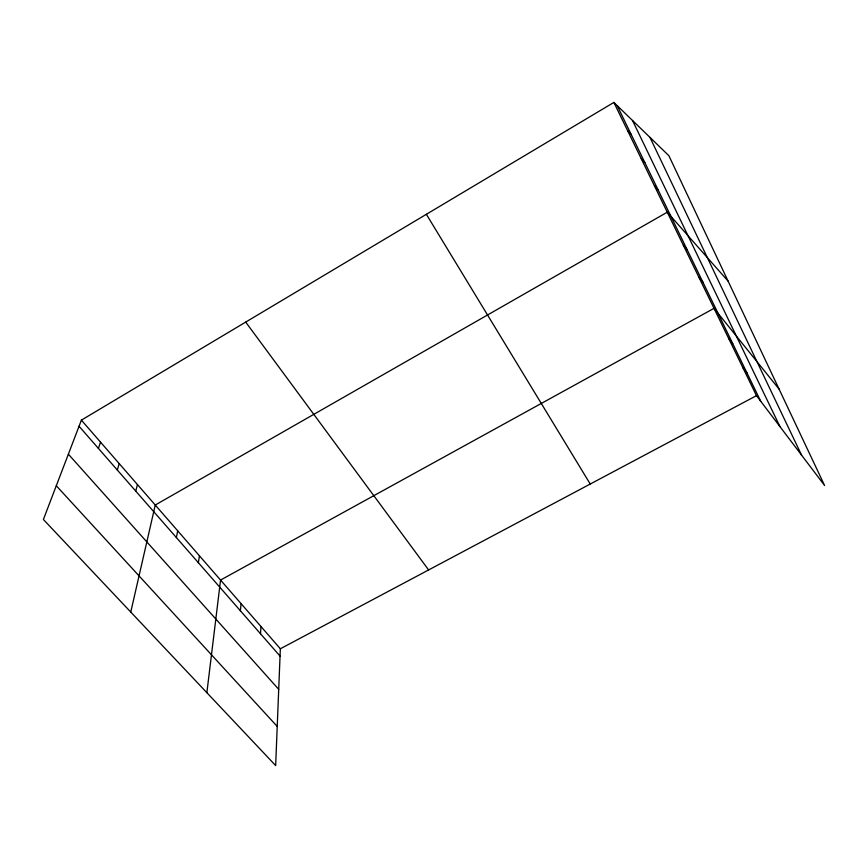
<?xml version="1.0" encoding="UTF-8"?>
<svg xmlns="http://www.w3.org/2000/svg" width="868" height="868" viewBox="0 0 868 868"><rect width="100%" height="100%" fill="white"/><g stroke="black" fill="none" stroke-linecap="round" stroke-linejoin="round"><path stroke-width="1.3" d="M81.386 420.134L280.342 648.776L275.655 765.576L43.4 519.487L81.386 420.134L613.871 102.424L668.87 155.697L824.6 485.505L756.484 395.656L613.871 102.424M260.508 633.77L260.986 626.522M240.403 610.779L241.065 603.629M206.866 692.686L220.559 580.063L714.017 308.346L779.041 389.038M198.371 562.714L199.445 555.802M176.399 537.585L177.69 530.793M130.764 612.048L155.263 505.024L667.264 212.204L728.089 281.124M135.744 491.093L137.459 484.572M117.31 470.011L119.22 463.61M98.42 448.409L100.536 442.137M280.342 648.776L756.484 395.656M627.759 130.981L631.21 134.486M641.278 158.779L644.826 162.533M56.301 485.744L277.228 726.44M654.439 185.839L658.074 189.832M68.366 454.181L278.715 689.344M79.042 426.253L280.049 656.11M683.366 245.308L687.196 249.8M698.946 277.337L702.863 282.078M728.621 338.368L732.711 343.554M742.769 367.457L746.936 372.849M245.709 322.093L428.618 569.95M426.362 214.298L590.24 484.029M617.202 105.657L760.715 401.233M632.512 120.478L779.952 426.611M649.98 137.404L801.587 455.157"/></g></svg>
